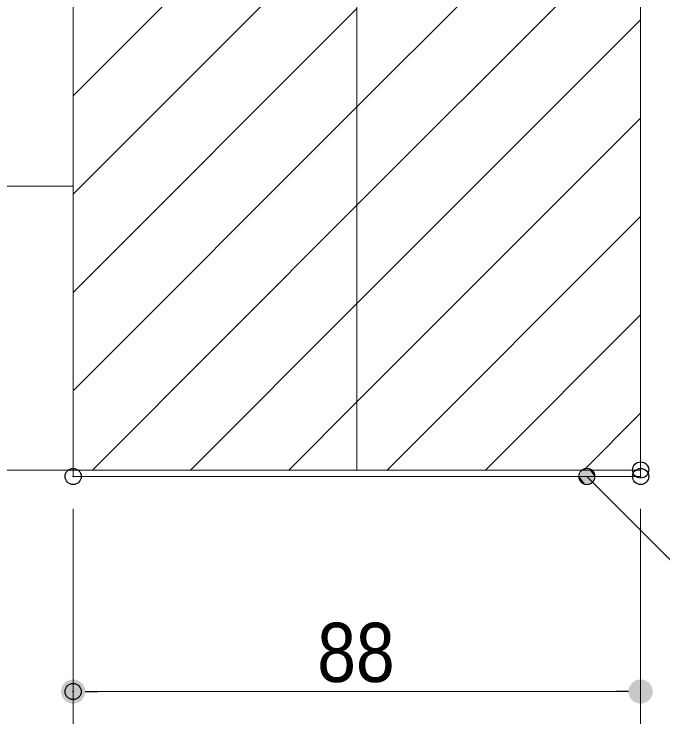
# Model space of a CAD drawing. Units: millimetres, scale not verified. Extents: x -9094 to 9094, y -4567 to 4567.
# Drawn here: x -4853 to -4250, y -3341 to -2681 of the extents above; entities that cross this region are included whole.
import ezdxf
from ezdxf.enums import TextEntityAlignment as Align

# ---------------------------------------------------------------- set-up
doc = ezdxf.new("R2010")
doc.units = ezdxf.units.MM
doc.header["$LTSCALE"] = 30
doc.header["$PDMODE"] = 32
doc.header["$PDSIZE"] = 15
for name, color, linetype, lineweight in [('0-0_3一般', 254, 'Continuous', 20), ('0-2_2寸法-1', 7, 'Continuous', 15), ('0-3_0', 7, 'Continuous', 25), ('0-5_2寸法-3', 7, 'Continuous', 15)]:
    doc.layers.add(name, color=color, linetype=linetype, lineweight=lineweight)
doc.layers.add('0-4_Defpoints', color=7, linetype='Continuous')
doc.styles.add('ＭＳ Ｐゴシック', font='')
doc.styles.get('ＭＳ Ｐゴシック').set_extended_font_data('MS PGothic')

# ---------------------------------------------------------------- blocks, each defined once
blk = doc.blocks.new('_Dot')
at = {"layer": '0-3_0'}
blk.add_line((-15, 0), (-30, 0), dxfattribs=at)
for points in [[(0, 0), (-13.14, 7.23), (-12.14, 8.82)], [(0, 0), (-12.14, 8.82), (-10.93, 10.27)], [(0, 0), (-10.93, 10.27), (-9.56, 11.56)], [(0, 0), (-9.56, 11.56), (-8.04, 12.66)], [(0, 0), (-8.04, 12.66), (-6.39, 13.57)], [(0, 0), (-6.39, 13.57), (-4.64, 14.27)], [(0, 0), (-4.64, 14.27), (-2.81, 14.73)], [(0, 0), (-2.81, 14.73), (-0.94, 14.97)], [(0, 0), (-0.94, 14.97), (0.94, 14.97)], [(0, 0), (0.94, 14.97), (2.81, 14.73)], [(0, 0), (2.81, 14.73), (4.64, 14.27)], [(0, 0), (4.64, 14.27), (6.39, 13.57)], [(0, 0), (6.39, 13.57), (8.04, 12.66)], [(0, 0), (8.04, 12.66), (9.56, 11.56)], [(0, 0), (9.56, 11.56), (10.93, 10.27)], [(0, 0), (10.93, 10.27), (12.14, 8.82)], [(0, 0), (12.14, 8.82), (13.14, 7.23)], [(0, 0), (-15, 0), (-14.88, 1.88)], [(0, 0), (-14.88, -1.88), (-15, 0)], [(0, 0), (-14.88, 1.88), (-14.53, 3.73)], [(0, 0), (-14.53, -3.73), (-14.88, -1.88)], [(0, 0), (-14.53, 3.73), (-13.95, 5.52)], [(0, 0), (-13.95, -5.52), (-14.53, -3.73)], [(0, 0), (-13.95, 5.52), (-13.14, 7.23)], [(0, 0), (-13.14, -7.23), (-13.95, -5.52)], [(0, 0), (-12.14, -8.82), (-13.14, -7.23)], [(0, 0), (-10.93, -10.27), (-12.14, -8.82)], [(0, 0), (-9.56, -11.56), (-10.93, -10.27)], [(0, 0), (-8.04, -12.66), (-9.56, -11.56)], [(0, 0), (-6.39, -13.57), (-8.04, -12.66)], [(0, 0), (-4.64, -14.27), (-6.39, -13.57)], [(0, 0), (-2.81, -14.73), (-4.64, -14.27)], [(0, 0), (-0.94, -14.97), (-2.81, -14.73)], [(0, 0), (0.94, -14.97), (-0.94, -14.97)], [(0, 0), (13.14, 7.23), (13.95, 5.52)], [(0, 0), (13.95, 5.52), (14.53, 3.73)], [(0, 0), (14.53, 3.73), (14.88, 1.88)], [(0, 0), (14.88, 1.88), (15, 0)], [(0, 0), (2.81, -14.73), (0.94, -14.97)], [(0, 0), (4.64, -14.27), (2.81, -14.73)], [(0, 0), (6.39, -13.57), (4.64, -14.27)], [(0, 0), (8.04, -12.66), (6.39, -13.57)], [(0, 0), (9.56, -11.56), (8.04, -12.66)], [(0, 0), (10.93, -10.27), (9.56, -11.56)], [(0, 0), (12.14, -8.82), (10.93, -10.27)], [(0, 0), (13.14, -7.23), (12.14, -8.82)], [(0, 0), (13.95, -5.52), (13.14, -7.23)], [(0, 0), (14.53, -3.73), (13.95, -5.52)], [(0, 0), (14.88, -1.88), (14.53, -3.73)], [(0, 0), (15, 0), (14.88, -1.88)]]:
    blk.add_solid(points, dxfattribs=at)
blk = doc.blocks.new('グループ-97')
at = {"layer": '0-0_3一般', "color": 7, "lineweight": 5}
for p, q in [((-63510, -82712.4), (-55590, -74792.4)), ((-55590, -83022), (-47670, -75102)), ((-63510, -85455.6), (-55590, -77535.6)), ((-55590, -85765.2), (-47670, -77845.2)), ((-63510, -88198.8), (-55590, -80278.8)), ((-55590, -88508.4), (-47670, -80588.4)), ((-63510, -90942), (-55590, -83022)), ((-55590, -91251.6), (-47670, -83331.6)), ((-62974.8, -93150), (-55590, -85765.2)), ((-54745.2, -93150), (-47670, -86074.8)), ((-60231.6, -93150), (-55590, -88508.4)), ((-52002, -93150), (-47670, -88818)), ((-57488.4, -93150), (-55590, -91251.6)), ((-49258.8, -93150), (-47670, -91561.2))]:
    blk.add_line(p, q, dxfattribs=at)
at = {"layer": '0-0_3一般', "color": 7, "lineweight": 15}
for points in [[(-63510, -69390), (-55590, -69390), (-55590, -93150), (-63510, -93150)], [(-55590, -69390), (-47670, -69390), (-47670, -93150), (-55590, -93150)], [(-63510, -77310), (-63510, -85230), (-117510, -85230), (-117510, -77310)], [(-63510, -85230), (-63510, -93150), (-117510, -93150), (-117510, -85230)], [(-63510, -93150), (-47670, -93150), (-47670, -93330), (-63510, -93330)]]:
    blk.add_lwpolyline(points, close=True, dxfattribs=at)
blk = doc.blocks.new('グループ-100')
at = {"layer": '0-0_3一般'}
blk.add_blockref('グループ-97', (0, 0), dxfattribs=at)

msp = doc.modelspace()

# ---------------------------------------------------------------- linework, layer by layer
at = {"layer": '0-2_2寸法-1'}
for p, q in [((-4798.25, -3141), (-4798.25, -3341)), ((-4270.25, -3141), (-4270.25, -3341)), ((-4292.76, -3311), (-4775.74, -3311))]:
    msp.add_line(p, q, dxfattribs=at)
at = {"layer": '0-4_Defpoints'}
for p in [(-4270.25, -3105), (-4798.25, -3111), (-4270.25, -3111), (-4270.25, -3111), (-4798.25, -3311)]:
    msp.add_point(p, dxfattribs=at)
at = {"layer": '0-5_2寸法-3'}
for points in [[(-4327.04, -3114.21), (-4327.19, -3113.87), (-4327.32, -3113.53), (-4327.44, -3113.18), (-4327.54, -3112.83), (-4327.62, -3112.47), (-4327.68, -3112.1), (-4327.73, -3111.74), (-4327.75, -3111.37), (-4327.76, -3111), (-4327.75, -3110.63), (-4327.73, -3110.26), (-4327.68, -3109.9), (-4327.62, -3109.53), (-4327.54, -3109.17), (-4327.44, -3108.82), (-4327.32, -3108.47), (-4327.19, -3108.13), (-4327.04, -3107.79), (-4326.87, -3107.46), (-4326.69, -3107.14), (-4326.5, -3106.83), (-4326.28, -3106.53), (-4326.06, -3106.23), (-4325.82, -3105.96), (-4325.56, -3105.69), (-4325.29, -3105.43), (-4325.02, -3105.19), (-4324.72, -3104.97), (-4324.42, -3104.75), (-4324.11, -3104.56), (-4323.79, -3104.38), (-4323.46, -3104.21), (-4323.12, -3104.06), (-4322.78, -3103.93), (-4322.43, -3103.81), (-4322.08, -3103.71), (-4321.72, -3103.63), (-4321.35, -3103.57), (-4320.99, -3103.52)], [(-4320.99, -3103.52), (-4320.62, -3103.5), (-4320.25, -3103.49), (-4319.88, -3103.5), (-4319.51, -3103.52), (-4319.15, -3103.57), (-4318.78, -3103.63), (-4318.42, -3103.71), (-4318.07, -3103.81), (-4317.72, -3103.93), (-4317.38, -3104.06), (-4317.04, -3104.21), (-4316.71, -3104.38), (-4316.39, -3104.56), (-4316.08, -3104.75), (-4315.78, -3104.97), (-4315.48, -3105.19), (-4315.21, -3105.43), (-4314.94, -3105.69), (-4314.68, -3105.96), (-4314.44, -3106.23), (-4314.22, -3106.53), (-4314, -3106.83), (-4313.81, -3107.14), (-4313.63, -3107.46), (-4313.46, -3107.79), (-4313.31, -3108.13), (-4313.18, -3108.47), (-4313.06, -3108.82), (-4312.96, -3109.17), (-4312.88, -3109.53), (-4312.82, -3109.9), (-4312.77, -3110.26), (-4312.75, -3110.63), (-4312.74, -3111), (-4312.75, -3111.37), (-4312.77, -3111.74), (-4312.82, -3112.1), (-4312.88, -3112.47), (-4312.96, -3112.83)], [(-4314.94, -3116.31), (-4315.21, -3116.57), (-4315.48, -3116.81), (-4315.78, -3117.03), (-4316.08, -3117.25), (-4316.39, -3117.44), (-4316.71, -3117.62), (-4317.04, -3117.79), (-4317.38, -3117.94), (-4317.72, -3118.07), (-4318.07, -3118.19), (-4318.42, -3118.29), (-4318.78, -3118.37), (-4319.15, -3118.43), (-4319.51, -3118.48), (-4319.88, -3118.5), (-4320.25, -3118.51), (-4320.62, -3118.5), (-4320.99, -3118.48), (-4321.35, -3118.43), (-4321.72, -3118.37), (-4322.08, -3118.29), (-4322.43, -3118.19), (-4322.78, -3118.07), (-4323.12, -3117.94), (-4323.46, -3117.79), (-4323.79, -3117.62), (-4324.11, -3117.44), (-4324.42, -3117.25), (-4324.72, -3117.03), (-4325.02, -3116.81), (-4325.29, -3116.57), (-4325.56, -3116.31), (-4325.82, -3116.04), (-4326.06, -3115.77), (-4326.28, -3115.47), (-4326.5, -3115.17), (-4326.69, -3114.86), (-4326.87, -3114.54), (-4327.04, -3114.21)], [(-4320.25, -3111), (-4120.25, -3311), (-3478.68, -3311)], [(-4312.96, -3112.83), (-4313.06, -3113.18), (-4313.18, -3113.53), (-4313.31, -3113.87), (-4313.46, -3114.21), (-4313.63, -3114.54), (-4313.81, -3114.86), (-4314, -3115.17), (-4314.22, -3115.47), (-4314.44, -3115.77), (-4314.68, -3116.04), (-4314.94, -3116.31)]]:
    msp.add_lwpolyline(points, dxfattribs=at)
for points in [[(-4319.51, -3118.48), (-4327.04, -3107.79), (-4327.19, -3108.13)], [(-4319.15, -3118.43), (-4326.87, -3107.46), (-4327.04, -3107.79)], [(-4319.15, -3118.43), (-4327.04, -3107.79), (-4319.51, -3118.48)], [(-4318.78, -3118.37), (-4326.69, -3107.14), (-4326.87, -3107.46)], [(-4318.78, -3118.37), (-4326.87, -3107.46), (-4319.15, -3118.43)], [(-4318.42, -3118.29), (-4326.5, -3106.83), (-4326.69, -3107.14)], [(-4318.42, -3118.29), (-4326.69, -3107.14), (-4318.78, -3118.37)], [(-4318.07, -3118.19), (-4326.28, -3106.53), (-4326.5, -3106.83)], [(-4318.07, -3118.19), (-4326.5, -3106.83), (-4318.42, -3118.29)], [(-4317.72, -3118.07), (-4326.06, -3106.23), (-4326.28, -3106.53)], [(-4317.72, -3118.07), (-4326.28, -3106.53), (-4318.07, -3118.19)], [(-4317.38, -3117.94), (-4325.82, -3105.96), (-4326.06, -3106.23)], [(-4317.38, -3117.94), (-4326.06, -3106.23), (-4317.72, -3118.07)], [(-4317.04, -3117.79), (-4325.56, -3105.69), (-4325.82, -3105.96)], [(-4317.04, -3117.79), (-4325.82, -3105.96), (-4317.38, -3117.94)], [(-4316.71, -3117.62), (-4325.29, -3105.43), (-4325.56, -3105.69)], [(-4316.71, -3117.62), (-4325.56, -3105.69), (-4317.04, -3117.79)], [(-4316.39, -3117.44), (-4325.02, -3105.19), (-4325.29, -3105.43)], [(-4316.39, -3117.44), (-4325.29, -3105.43), (-4316.71, -3117.62)], [(-4316.08, -3117.25), (-4324.72, -3104.97), (-4325.02, -3105.19)], [(-4316.08, -3117.25), (-4325.02, -3105.19), (-4316.39, -3117.44)], [(-4315.78, -3117.03), (-4324.42, -3104.75), (-4324.72, -3104.97)], [(-4315.78, -3117.03), (-4324.72, -3104.97), (-4316.08, -3117.25)], [(-4315.48, -3116.81), (-4324.11, -3104.56), (-4324.42, -3104.75)], [(-4315.48, -3116.81), (-4324.42, -3104.75), (-4315.78, -3117.03)], [(-4315.21, -3116.57), (-4323.79, -3104.38), (-4324.11, -3104.56)], [(-4315.21, -3116.57), (-4324.11, -3104.56), (-4315.48, -3116.81)], [(-4314.94, -3116.31), (-4323.46, -3104.21), (-4323.79, -3104.38)], [(-4314.94, -3116.31), (-4323.79, -3104.38), (-4315.21, -3116.57)], [(-4314.68, -3116.04), (-4323.12, -3104.06), (-4323.46, -3104.21)], [(-4314.68, -3116.04), (-4323.46, -3104.21), (-4314.94, -3116.31)], [(-4314.44, -3115.77), (-4322.78, -3103.93), (-4323.12, -3104.06)], [(-4314.44, -3115.77), (-4323.12, -3104.06), (-4314.68, -3116.04)], [(-4314.22, -3115.47), (-4322.43, -3103.81), (-4322.78, -3103.93)], [(-4314.22, -3115.47), (-4322.78, -3103.93), (-4314.44, -3115.77)], [(-4314, -3115.17), (-4322.08, -3103.71), (-4322.43, -3103.81)], [(-4314, -3115.17), (-4322.43, -3103.81), (-4314.22, -3115.47)], [(-4313.81, -3114.86), (-4321.72, -3103.63), (-4322.08, -3103.71)], [(-4313.81, -3114.86), (-4322.08, -3103.71), (-4314, -3115.17)], [(-4313.63, -3114.54), (-4321.35, -3103.57), (-4321.72, -3103.63)], [(-4313.63, -3114.54), (-4321.72, -3103.63), (-4313.81, -3114.86)], [(-4313.46, -3114.21), (-4320.99, -3103.52), (-4321.35, -3103.57)], [(-4313.46, -3114.21), (-4321.35, -3103.57), (-4313.63, -3114.54)], [(-4313.31, -3113.87), (-4320.62, -3103.5), (-4320.99, -3103.52)], [(-4313.31, -3113.87), (-4320.99, -3103.52), (-4313.46, -3114.21)], [(-4313.18, -3113.53), (-4320.25, -3103.49), (-4320.62, -3103.5)], [(-4313.18, -3113.53), (-4320.62, -3103.5), (-4313.31, -3113.87)], [(-4313.06, -3113.18), (-4320.25, -3103.49), (-4313.18, -3113.53)], [(-4313.06, -3113.18), (-4319.88, -3103.5), (-4320.25, -3103.49)], [(-4312.96, -3112.83), (-4319.88, -3103.5), (-4313.06, -3113.18)], [(-4312.96, -3112.83), (-4319.51, -3103.52), (-4319.88, -3103.5)], [(-4312.88, -3112.47), (-4319.51, -3103.52), (-4312.96, -3112.83)], [(-4312.88, -3112.47), (-4319.15, -3103.57), (-4319.51, -3103.52)], [(-4312.82, -3112.1), (-4319.15, -3103.57), (-4312.88, -3112.47)], [(-4312.82, -3112.1), (-4318.78, -3103.63), (-4319.15, -3103.57)], [(-4312.77, -3111.74), (-4318.78, -3103.63), (-4312.82, -3112.1)], [(-4312.77, -3111.74), (-4318.42, -3103.71), (-4318.78, -3103.63)], [(-4312.75, -3111.37), (-4318.42, -3103.71), (-4312.77, -3111.74)], [(-4312.75, -3111.37), (-4318.07, -3103.81), (-4318.42, -3103.71)], [(-4312.74, -3111), (-4318.07, -3103.81), (-4312.75, -3111.37)], [(-4312.74, -3111), (-4317.72, -3103.93), (-4318.07, -3103.81)], [(-4312.75, -3110.63), (-4317.72, -3103.93), (-4312.74, -3111)], [(-4312.75, -3110.63), (-4317.38, -3104.06), (-4317.72, -3103.93)], [(-4312.77, -3110.26), (-4317.38, -3104.06), (-4312.75, -3110.63)], [(-4312.77, -3110.26), (-4317.04, -3104.21), (-4317.38, -3104.06)], [(-4312.82, -3109.9), (-4317.04, -3104.21), (-4312.77, -3110.26)], [(-4312.82, -3109.9), (-4316.71, -3104.38), (-4317.04, -3104.21)], [(-4312.88, -3109.53), (-4316.71, -3104.38), (-4312.82, -3109.9)], [(-4312.88, -3109.53), (-4316.39, -3104.56), (-4316.71, -3104.38)], [(-4312.96, -3109.17), (-4316.39, -3104.56), (-4312.88, -3109.53)], [(-4312.96, -3109.17), (-4316.08, -3104.75), (-4316.39, -3104.56)], [(-4313.06, -3108.82), (-4316.08, -3104.75), (-4312.96, -3109.17)], [(-4313.06, -3108.82), (-4315.78, -3104.97), (-4316.08, -3104.75)], [(-4313.18, -3108.47), (-4315.78, -3104.97), (-4313.06, -3108.82)], [(-4313.18, -3108.47), (-4315.48, -3105.19), (-4315.78, -3104.97)], [(-4313.31, -3108.13), (-4315.48, -3105.19), (-4313.18, -3108.47)], [(-4313.31, -3108.13), (-4315.21, -3105.43), (-4315.48, -3105.19)], [(-4313.46, -3107.79), (-4315.21, -3105.43), (-4313.31, -3108.13)], [(-4313.46, -3107.79), (-4314.94, -3105.69), (-4315.21, -3105.43)], [(-4313.63, -3107.46), (-4314.94, -3105.69), (-4313.46, -3107.79)], [(-4313.63, -3107.46), (-4314.68, -3105.96), (-4314.94, -3105.69)], [(-4313.81, -3107.14), (-4314.68, -3105.96), (-4313.63, -3107.46)], [(-4313.81, -3107.14), (-4314.44, -3106.23), (-4314.68, -3105.96)], [(-4314, -3106.83), (-4314.44, -3106.23), (-4313.81, -3107.14)], [(-4314, -3106.83), (-4314.22, -3106.53), (-4314.44, -3106.23)], [(-4322.43, -3118.19), (-4327.75, -3110.63), (-4327.76, -3111)], [(-4322.78, -3118.07), (-4327.76, -3111), (-4327.75, -3111.37)], [(-4322.43, -3118.19), (-4327.76, -3111), (-4322.78, -3118.07)], [(-4322.08, -3118.29), (-4327.73, -3110.26), (-4327.75, -3110.63)], [(-4322.08, -3118.29), (-4327.75, -3110.63), (-4322.43, -3118.19)], [(-4323.12, -3117.94), (-4327.75, -3111.37), (-4327.73, -3111.74)], [(-4322.78, -3118.07), (-4327.75, -3111.37), (-4323.12, -3117.94)], [(-4321.72, -3118.37), (-4327.68, -3109.9), (-4327.73, -3110.26)], [(-4321.72, -3118.37), (-4327.73, -3110.26), (-4322.08, -3118.29)], [(-4323.46, -3117.79), (-4327.73, -3111.74), (-4327.68, -3112.1)], [(-4323.12, -3117.94), (-4327.73, -3111.74), (-4323.46, -3117.79)], [(-4321.35, -3118.43), (-4327.62, -3109.53), (-4327.68, -3109.9)], [(-4321.35, -3118.43), (-4327.68, -3109.9), (-4321.72, -3118.37)], [(-4323.79, -3117.62), (-4327.68, -3112.1), (-4327.62, -3112.47)], [(-4323.46, -3117.79), (-4327.68, -3112.1), (-4323.79, -3117.62)], [(-4320.99, -3118.48), (-4327.54, -3109.17), (-4327.62, -3109.53)], [(-4320.99, -3118.48), (-4327.62, -3109.53), (-4321.35, -3118.43)], [(-4324.11, -3117.44), (-4327.62, -3112.47), (-4327.54, -3112.83)], [(-4323.79, -3117.62), (-4327.62, -3112.47), (-4324.11, -3117.44)], [(-4320.62, -3118.5), (-4327.44, -3108.82), (-4327.54, -3109.17)], [(-4320.62, -3118.5), (-4327.54, -3109.17), (-4320.99, -3118.48)], [(-4324.42, -3117.25), (-4327.54, -3112.83), (-4327.44, -3113.18)], [(-4324.11, -3117.44), (-4327.54, -3112.83), (-4324.42, -3117.25)], [(-4320.25, -3118.51), (-4327.32, -3108.47), (-4327.44, -3108.82)], [(-4320.25, -3118.51), (-4327.44, -3108.82), (-4320.62, -3118.5)], [(-4324.72, -3117.03), (-4327.44, -3113.18), (-4327.32, -3113.53)], [(-4324.42, -3117.25), (-4327.44, -3113.18), (-4324.72, -3117.03)], [(-4319.88, -3118.5), (-4327.19, -3108.13), (-4327.32, -3108.47)], [(-4319.88, -3118.5), (-4327.32, -3108.47), (-4320.25, -3118.51)], [(-4325.02, -3116.81), (-4327.32, -3113.53), (-4327.19, -3113.87)], [(-4324.72, -3117.03), (-4327.32, -3113.53), (-4325.02, -3116.81)], [(-4319.51, -3118.48), (-4327.19, -3108.13), (-4319.88, -3118.5)], [(-4325.29, -3116.57), (-4327.19, -3113.87), (-4327.04, -3114.21)], [(-4325.02, -3116.81), (-4327.19, -3113.87), (-4325.29, -3116.57)], [(-4325.56, -3116.31), (-4327.04, -3114.21), (-4326.87, -3114.54)], [(-4325.29, -3116.57), (-4327.04, -3114.21), (-4325.56, -3116.31)], [(-4325.82, -3116.04), (-4326.87, -3114.54), (-4326.69, -3114.86)], [(-4325.56, -3116.31), (-4326.87, -3114.54), (-4325.82, -3116.04)], [(-4326.06, -3115.77), (-4326.69, -3114.86), (-4326.5, -3115.17)], [(-4325.82, -3116.04), (-4326.69, -3114.86), (-4326.06, -3115.77)], [(-4326.06, -3115.77), (-4326.5, -3115.17), (-4326.28, -3115.47)]]:
    msp.add_solid(points, dxfattribs=at)

# ---------------------------------------------------------------- block references
at = {"layer": '0-0_3一般', "xscale": 0.03333333, "yscale": 0.03333333}
msp.add_blockref('グループ-100', (-2681.25, 0), dxfattribs=at)
at = {"layer": '0-2_2寸法-1', "xscale": 0.7503418, "yscale": 0.7503418, "rotation": 180}
msp.add_blockref('_Dot', (-4798.25, -3311), dxfattribs=at)
at = {"layer": '0-2_2寸法-1', "xscale": 0.7503418, "yscale": 0.7503418}
msp.add_blockref('_Dot', (-4270.25, -3311), dxfattribs=at)

# ---------------------------------------------------------------- texts
at = {"layer": '0-2_2寸法-1', "style": 'ＭＳ Ｐゴシック', "width": 0.9}
msp.add_text('88', height=54.99, dxfattribs=at).set_placement((-4571.14, -3318.58), align=Align.BOTTOM_LEFT)

doc.saveas('drawing.dxf')
